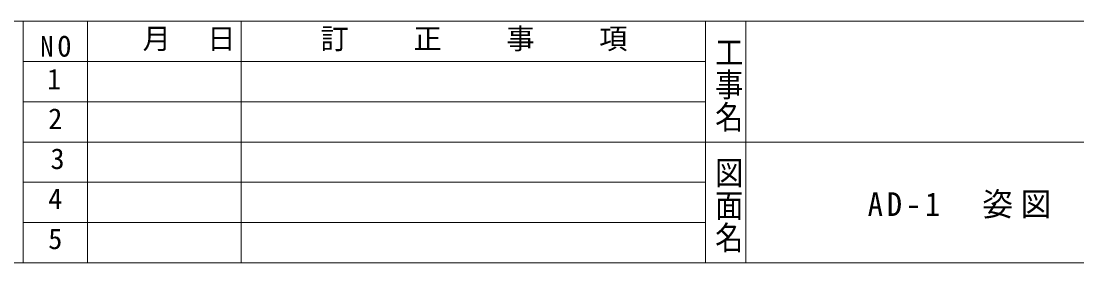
# Model space of a CAD drawing. Units: millimetres at full size, sheet at 1:2; details may follow other scales. Extents: x -1696 to 788, y -1623 to -924.
# Drawn here: x -1532.5 to -1336.1, y -1623.4 to -1578.4 of the extents above; entities that cross this region are included whole.
import ezdxf
from ezdxf.enums import TextEntityAlignment as Align

# ---------------------------------------------------------------- set-up
doc = ezdxf.new("R2010")
doc.units = ezdxf.units.MM
doc.header["$LTSCALE"] = 2
doc.layers.add('1-9_hojyosen', color=7, linetype='Continuous', lineweight=9)
doc.layers.add('F-0', color=5, linetype='Continuous', lineweight=9)
doc.styles.add('@ＭＳ ゴシック', font='')
doc.styles.add('ＭＳ ゴシック', font='')
doc.styles.get('@ＭＳ ゴシック').set_extended_font_data('@MS Gothic')
doc.styles.get('ＭＳ ゴシック').set_extended_font_data('MS Gothic')

msp = doc.modelspace()

# ---------------------------------------------------------------- linework, layer by layer
at = {"layer": 'F-0'}
for p, q in [((-1696.264, -1578.379), (-1532.142, -1578.379)), ((-1696.264, -1578.379), (-1405.164, -1578.379)), ((-1532.142, -1578.379), (-1532.142, -1623.379)), ((-1520.142, -1578.379), (-1520.142, -1623.379)), ((-1491.554, -1578.379), (-1491.554, -1623.379)), ((-1405.164, -1578.379), (-1273.814, -1578.379)), ((-1405.164, -1585.879), (-1532.142, -1585.879)), ((-1405.164, -1593.379), (-1532.142, -1593.379)), ((-1405.164, -1600.879), (-1532.142, -1600.879)), ((-1273.814, -1600.879), (-1405.164, -1600.879)), ((-1405.164, -1608.379), (-1532.142, -1608.379)), ((-1405.164, -1615.879), (-1532.142, -1615.879)), ((-1532.142, -1623.379), (-1696.264, -1623.379)), ((-912.264, -1623.379), (-1696.264, -1623.379))]:
    msp.add_line(p, q, dxfattribs=at)
for points in [[(-1405.164, -1578.379), (-1405.164, -1600.879), (-1405.164, -1623.379)], [(-1397.664, -1578.379), (-1397.664, -1600.879), (-1397.664, -1623.379)]]:
    msp.add_lwpolyline(points, dxfattribs=at)

# ---------------------------------------------------------------- texts
at = {"layer": '1-9_hojyosen', "insert": (-1375.022, -1615.129), "char_height": 4.399, "attachment_point": 7, "style": 'ＭＳ ゴシック'}
msp.add_mtext('\\T1.25;\\W0.95;AD-1\u3000姿図', dxfattribs=at)
at = {"layer": 'F-0', "color": 7, "style": 'ＭＳ ゴシック'}
for s, p in [('月', (-1509.903, -1584.723)), ('日', (-1497.871, -1584.723)), ('訂', (-1476.805, -1584.723)), ('正', (-1459.527, -1584.723)), ('事', (-1442.249, -1584.723)), ('項', (-1424.971, -1584.723)), ('1', (-1527.677, -1592.255)), ('2', (-1527.457, -1599.621)), ('3', (-1527.043, -1607.069)), ('4', (-1527.457, -1614.518)), ('5', (-1527.457, -1621.967))]:
    msp.add_text(s, height=3.849, dxfattribs=at).set_placement(p, align=Align.BOTTOM_LEFT)
at = {"layer": 'F-0', "color": 7, "style": '@ＭＳ ゴシック', "width": 1.15}
for s, p in [('工事名', (-1403.935, -1581.097)), ('図面名', (-1403.931, -1603.541))]:
    msp.add_text(s, height=3.849, rotation=270, dxfattribs=at).set_placement(p, align=Align.BOTTOM_LEFT)
at = {"layer": 'F-0', "color": 7, "insert": (-1528.955, -1585.056), "char_height": 3.849, "attachment_point": 7, "style": 'ＭＳ ゴシック'}
msp.add_mtext('\\T1.31;\\W0.95;NO', dxfattribs=at)

doc.saveas('drawing.dxf')
